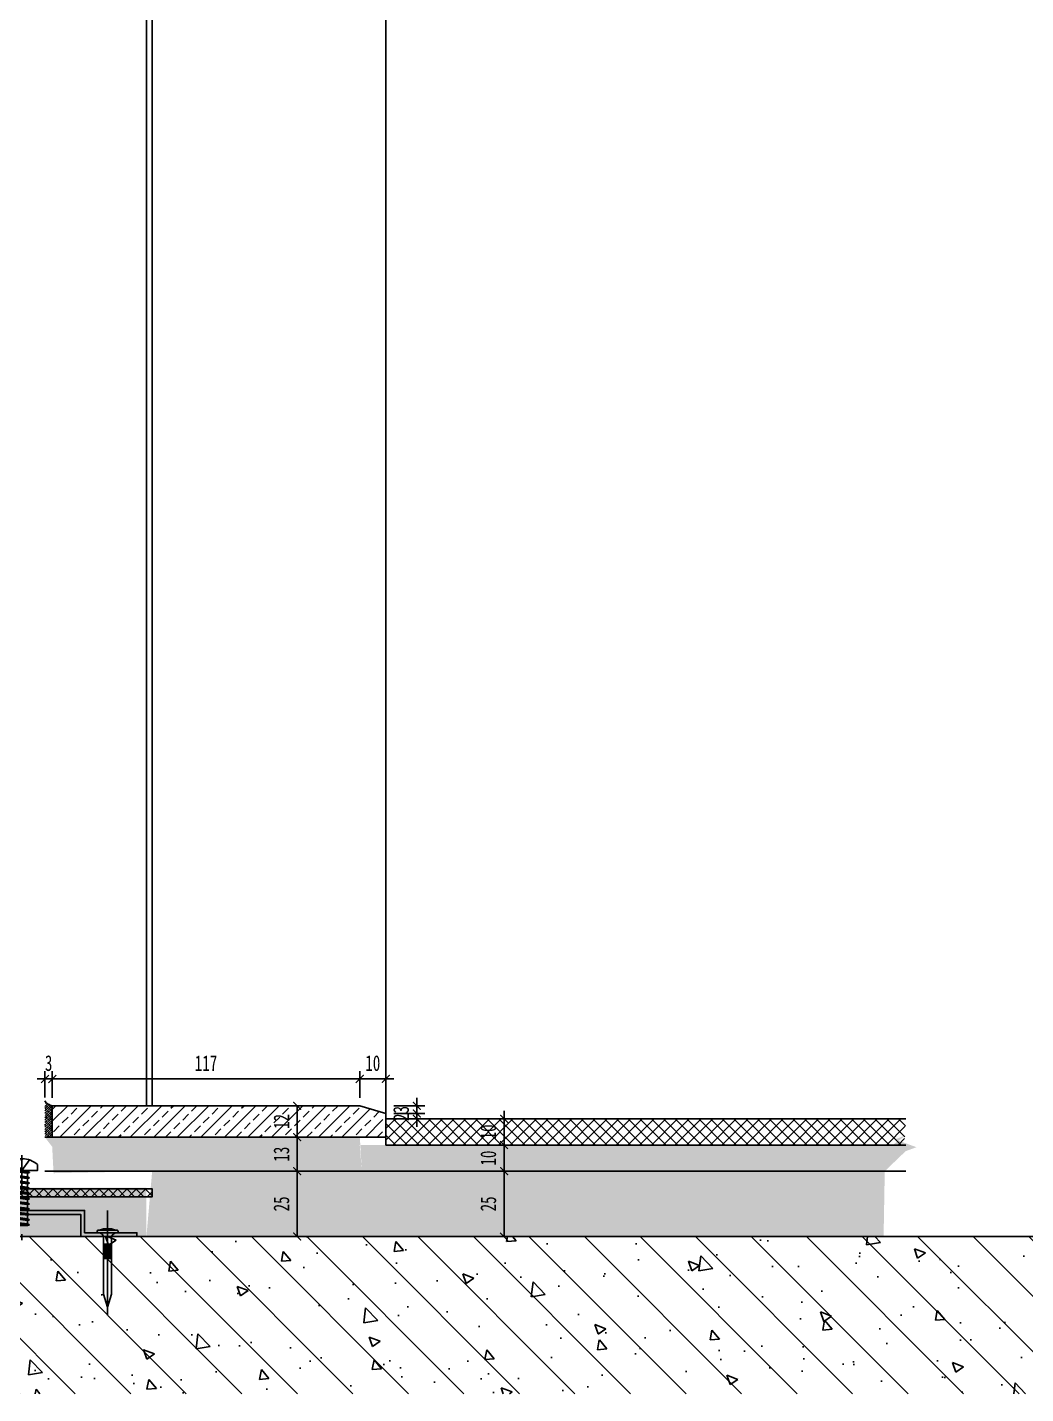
# Model space of a CAD drawing. Header units: millimetres. Extents: x 161920 to 181521, y -136232 to -127655.
# Drawn here: x 180301 to 180683, y -130815 to -130293 of the extents above; entities that cross this region are included whole.
import ezdxf

# ---------------------------------------------------------------- set-up
doc = ezdxf.new("R2010")
doc.units = ezdxf.units.MM
doc.header["$LTSCALE"] = 10
doc.header["$PDMODE"] = 3
for name, pattern in [('CENTER', [50.8, 31.75, -6.35, 6.35, -6.35]), ('DASHDOT', [1, 0.5, -0.25, 0, -0.25]), ('DASHED', [19.05, 12.7, -6.35])]:
    doc.linetypes.add(name, pattern=pattern)
for name, color, linetype in [('0-bh(填充)', 251, 'Continuous'), ('0BZ', 8, 'Continuous'), ('0ZX', 1, 'CENTER'), ('2-NORM', 3, 'Continuous'), ('2PJ', 4, 'Continuous'), ('4-Norm(立面正常)', 134, 'Continuous'), ('4-Wide(立面宽线)', 4, 'Continuous'), ('95', 95, 'Continuous'), ('MISC13', 7, 'Continuous'), ('填充层', 8, 'Continuous'), ('尺寸标注', 1, 'Continuous'), ('标注层', 6, 'Continuous'), ('配件层', 4, 'Continuous'), ('钢材', 46, 'Continuous')]:
    doc.layers.add(name, color=color, linetype=linetype)
doc.styles.add('DIM', font='SimSun.ttf', dxfattribs={"width": 0.7})
doc.dimstyles.new('3', dxfattribs={"dimscale": 3, "dimtxt": 2, "dimasz": 1, "dimexe": 1, "dimexo": 1, "dimgap": 1, "dimtad": 1, "dimdec": 0, "dimzin": 0, "dimdsep": 46, "dimtxsty": 'DIM', "dimblk": 'ARCHTICK', "dimcen": 0, "dimclrd": 5, "dimclre": 5, "dimclrt": 35, "dimadec": 0, "dimazin": 0, "dimtfac": 0.5, "dimtdec": 0, "dimtix": 1, "dimtmove": 2, "dimatfit": 2, "dimldrblk": 'A', "dimfxl": 0, "dimtolj": 1, "dimtzin": 0, "dimlwd": -1, "dimlwe": -1, "dimarcsym": 0})

# ---------------------------------------------------------------- blocks, each defined once
blk = doc.blocks.new('射钉')
at = {"layer": '95', "linetype": 'ByBlock', "lineweight": 25}
for p, q in [((44750.72, 34477.67), (44750.92, 34477.67)), ((44721.82, 34473.67), (44726.82, 34475.17)), ((44721.82, 34473.67), (44726.82, 34472.17)), ((44726.82, 34475.17), (44748.32, 34475.17)), ((44750.32, 34477.17), (44750.32, 34477.27)), ((44751.32, 34476.5), (44751.32, 34477.27)), ((44751.32, 34470.07), (44751.33, 34476.42)), ((44751.79, 34475.24), (44751.35, 34476.35)), ((44751.82, 34472.25), (44751.82, 34475.1)), ((44726.82, 34472.17), (44748.32, 34472.17)), ((44750.32, 34470.07), (44750.32, 34470.17)), ((44750.72, 34469.67), (44750.92, 34469.67)), ((44751.79, 34472.1), (44751.35, 34470.99))]:
    blk.add_line(p, q, dxfattribs=at)
at = {"layer": '95', "linetype": 'ByBlock', "lineweight": -2}
for p, q in [((44740.4, 34475.17), (44740.4, 34472.17)), ((44740.74, 34475.17), (44740.74, 34472.17)), ((44741.09, 34475.17), (44741.09, 34472.17)), ((44741.43, 34475.17), (44741.43, 34472.17)), ((44741.78, 34475.17), (44741.78, 34472.17)), ((44742.12, 34475.17), (44742.12, 34472.17)), ((44742.47, 34475.17), (44742.47, 34472.17)), ((44742.81, 34475.17), (44742.81, 34472.17)), ((44743.16, 34475.17), (44743.16, 34472.17)), ((44743.5, 34475.17), (44743.5, 34472.17)), ((44743.85, 34475.17), (44743.85, 34472.17)), ((44744.19, 34475.17), (44744.19, 34472.17)), ((44744.54, 34475.17), (44744.54, 34472.17)), ((44744.88, 34475.17), (44744.88, 34472.17)), ((44745.23, 34475.17), (44745.23, 34472.17)), ((44745.57, 34475.17), (44745.57, 34472.17)), ((44745.92, 34475.17), (44745.92, 34472.17)), ((44750.32, 34470.17), (44750.32, 34477.17))]:
    blk.add_line(p, q, dxfattribs=at)
at = {"layer": '95', "linetype": 'ByBlock', "lineweight": 25}
for centre, radius, start, end in [((44750.72, 34477.27), 0.4, 90, 180), ((44750.92, 34477.27), 0.4, 0, 90), ((44748.32, 34477.17), 2, 270, 0), ((44751.72, 34476.5), 0.4, 180, 201.8014), ((44751.42, 34475.1), 0.4, 0, 21.8014), ((44751.42, 34472.25), 0.4, 338.1986, 0), ((44748.32, 34470.17), 2, 0, 90), ((44750.72, 34470.07), 0.4, 180, 270), ((44750.92, 34470.07), 0.4, 270, 0), ((44751.72, 34470.85), 0.4, 158.1986, 180)]:
    blk.add_arc(centre, radius, start, end, dxfattribs=at)
at = {"layer": '尺寸标注'}
blk.add_line((44718.83, 34473.67), (44758.76, 34473.67), dxfattribs=at)
blk = doc.blocks.new('90断热推拉门')
at = {"layer": '标注层'}
h = blk.add_hatch(dxfattribs=at)
h.set_pattern_fill('ANSI37', color=256, scale=20, style=0)
h.set_pattern_definition([(225, (425061.7592, 1867090.1746), (-1.767766953, 1.767766953), []), (135, (425061.7592, 1867090.1746), (1.767766953, 1.767766953), [])])
h.paths.add_polyline_path([(6287.87, -5574.32), (6287.87, -5577.32), (6380.07, -5577.32), (6380.07, -5574.32)])
at = {"layer": '0ZX', "linetype": 'DASHDOT', "ltscale": 3}
blk.add_line((6330.22, -5590.2), (6330.22, -5557.7), dxfattribs=at)
at = {"layer": '2PJ'}
for p, q in [((6333.22, -5563.54), (6327.22, -5564.28)), ((6327.97, -5563.87), (6327.97, -5563.32)), ((6327.97, -5563.32), (6332.47, -5563.32)), ((6332.47, -5565.32), (6332.47, -5563.95)), ((6333.22, -5565.54), (6327.22, -5566.28)), ((6333.22, -5567.54), (6327.22, -5568.28)), ((6333.22, -5569.54), (6327.22, -5570.28)), ((6327.97, -5565.87), (6327.97, -5564.5)), ((6327.97, -5567.87), (6327.97, -5566.5)), ((6327.97, -5569.87), (6327.97, -5568.5)), ((6332.47, -5567.32), (6332.47, -5565.95)), ((6332.47, -5569.32), (6332.47, -5567.95)), ((6333.22, -5571.54), (6327.22, -5572.28)), ((6333.22, -5573.54), (6327.22, -5574.28)), ((6327.97, -5571.87), (6327.97, -5570.5)), ((6327.97, -5573.87), (6327.97, -5572.5)), ((6327.97, -5575.87), (6327.97, -5574.5)), ((6332.47, -5571.32), (6332.47, -5569.95)), ((6332.47, -5573.32), (6332.47, -5571.95)), ((6332.47, -5575.32), (6332.47, -5573.95)), ((6333.22, -5575.54), (6327.22, -5576.28)), ((6333.22, -5577.54), (6327.22, -5578.28)), ((6333.22, -5579.54), (6327.22, -5580.28)), ((6327.97, -5577.87), (6327.97, -5576.5)), ((6327.97, -5579.87), (6327.97, -5578.5)), ((6332.47, -5577.32), (6332.47, -5575.95)), ((6332.47, -5579.32), (6332.47, -5577.95)), ((6332.47, -5581.32), (6332.47, -5579.95)), ((6333.22, -5581.54), (6327.22, -5582.28)), ((6333.22, -5583.54), (6327.22, -5584.28)), ((6327.97, -5581.87), (6327.97, -5580.5)), ((6327.97, -5583.87), (6327.97, -5582.5)), ((6332.47, -5583.32), (6332.47, -5581.95)), ((6332.47, -5584.32), (6332.47, -5583.95))]:
    blk.add_line(p, q, dxfattribs=at)
for points in [[(6333.22, -5563.54), (6332.47, -5563.95), (6327.97, -5564.5), (6327.22, -5564.28), (6327.97, -5563.87), (6332.47, -5563.32)], [(6333.22, -5565.54), (6332.47, -5565.95), (6327.97, -5566.5), (6327.22, -5566.28), (6327.97, -5565.87), (6332.47, -5565.32)], [(6333.22, -5567.54), (6332.47, -5567.95), (6327.97, -5568.5), (6327.22, -5568.28), (6327.97, -5567.87), (6332.47, -5567.32)], [(6333.22, -5569.54), (6332.47, -5569.95), (6327.97, -5570.5), (6327.22, -5570.28), (6327.97, -5569.87), (6332.47, -5569.32)], [(6287.87, -5574.32), (6287.87, -5577.32), (6380.07, -5577.32), (6380.07, -5574.32)], [(6333.22, -5571.54), (6332.47, -5571.95), (6327.97, -5572.5), (6327.22, -5572.28), (6327.97, -5571.87), (6332.47, -5571.32)], [(6333.22, -5573.54), (6332.47, -5573.95), (6327.97, -5574.5), (6327.22, -5574.28), (6327.97, -5573.87), (6332.47, -5573.32)], [(6333.22, -5575.54), (6332.47, -5575.95), (6327.97, -5576.5), (6327.22, -5576.28), (6327.97, -5575.87), (6332.47, -5575.32)], [(6333.22, -5577.54), (6332.47, -5577.95), (6327.97, -5578.5), (6327.22, -5578.28), (6327.97, -5577.87), (6332.47, -5577.32)], [(6333.22, -5579.54), (6332.47, -5579.95), (6327.97, -5580.5), (6327.22, -5580.28), (6327.97, -5579.87), (6332.47, -5579.32)], [(6333.22, -5581.54), (6332.47, -5581.95), (6327.97, -5582.5), (6327.22, -5582.28), (6327.97, -5581.87), (6332.47, -5581.32)]]:
    blk.add_lwpolyline(points, close=True, dxfattribs=at)
blk.add_lwpolyline([(6330.47, -5588.4), (6329.97, -5588.4), (6329.97, -5588.92, -0.177907), (6324.22, -5586.62), (6324.22, -5584.32), (6336.22, -5584.32), (6336.22, -5586.62, -0.177907), (6330.47, -5588.92)], format="xyb", close=True, dxfattribs=at)
blk.add_lwpolyline([(6327.36, -5584.32), (6327.22, -5584.28), (6327.97, -5583.87), (6332.47, -5583.32), (6333.22, -5583.54), (6332.47, -5583.95), (6329.44, -5584.32)], dxfattribs=at)
at = {"layer": '2PJ', "linetype": 'DASHED'}
blk.add_lwpolyline([(6333.21, -5588.4), (6330.22, -5584.32), (6327.22, -5588.4)], dxfattribs=at)
at = {"layer": '钢材'}
blk.add_lwpolyline([(6354.27, -5560.6), (6374.27, -5560.6), (6374.27, -5559.1), (6352.77, -5559.1), (6352.77, -5560.6), (6352.77, -5567.6), (6315.77, -5567.6), (6315.77, -5560.6), (6315.77, -5559.1), (6294.27, -5559.1), (6294.27, -5560.6), (6314.27, -5560.6), (6314.27, -5567.6), (6314.27, -5569.1), (6354.27, -5569.1)], close=True, dxfattribs=at)
at = {"layer": 'MISC13', "color": 0, "linetype": 'ByBlock', "rotation": 270}
blk.add_blockref('射钉', (-28170.66, 39189.72), dxfattribs=at)
at = {"layer": 'MISC13', "color": 0, "linetype": 'ByBlock', "extrusion": (0, 0, -1), "zscale": -1, "rotation": 270}
blk.add_blockref('射钉', (-40836.69, 39189.72), dxfattribs=at)
blk = doc.blocks.new('_ArchTick')
at = {"color": 0, "linetype": 'ByBlock', "const_width": 0.15}
blk.add_lwpolyline([(-0.5, -0.5), (0.5, 0.5)], dxfattribs=at)
blk = doc.blocks.new('*D364')
at = {"layer": '4-Wide(立面宽线)', "color": 5, "ltscale": 0.15}
for p, q in [((180307.86, -130694.32), (180304.86, -130694.32)), ((180307.86, -130701.48), (180307.86, -130691.32)), ((180307.86, -130694.32), (180310.66, -130694.32)), ((180310.66, -130701.57), (180310.66, -130691.32)), ((180310.66, -130694.32), (180313.66, -130694.32))]:
    blk.add_line(p, q, dxfattribs=at)
at = {"layer": 'Defpoints', "color": 0, "ltscale": 0.15}
for p in [(180310.66, -130694.32), (180307.86, -130704.48), (180310.66, -130704.57)]:
    blk.add_point(p, dxfattribs=at)
at = {"layer": '4-Wide(立面宽线)', "color": 5, "ltscale": 0.15, "xscale": 3, "yscale": 3, "zscale": 3}
blk.add_blockref('_ArchTick', (180307.86, -130694.32), dxfattribs=at)
at = {"layer": '4-Wide(立面宽线)', "color": 5, "ltscale": 0.15, "xscale": 3, "yscale": 3, "zscale": 3, "rotation": 180}
blk.add_blockref('_ArchTick', (180310.66, -130694.32), dxfattribs=at)
at = {"layer": '4-Wide(立面宽线)', "color": 35, "ltscale": 0.15, "insert": (180309.26, -130688.32), "char_height": 6, "attachment_point": 5, "style": 'DIM'}
blk.add_mtext('\\A1;3', dxfattribs=at)
blk = doc.blocks.new('A')
for p, q in [((-0.37, 0), (-2.13, 0)), ((-1.44, 1.15), (-1.09, 1.44)), ((-1.44, 1.15), (-0.37, 0)), ((-1.44, -1.15), (-0.37, 0)), ((-1.09, 1.44), (0, 0)), ((-1.09, -1.44), (0, 0)), ((-1.44, -1.15), (-1.09, -1.44))]:
    blk.add_line(p, q)
for points in [[(-1.44, 1.15), (-1.09, 1.44), (-0.37, 0), (0, 0)], [(-1.44, -1.15), (-1.09, -1.44), (-0.37, 0), (0, 0)]]:
    blk.add_solid(points)
blk = doc.blocks.new('*D365')
at = {"layer": '4-Wide(立面宽线)', "color": 5, "ltscale": 0.15}
for p, q in [((180310.66, -130701.57), (180310.66, -130691.32)), ((180310.66, -130694.32), (180428.11, -130694.32)), ((180428.11, -130701.57), (180428.11, -130691.32))]:
    blk.add_line(p, q, dxfattribs=at)
at = {"layer": 'Defpoints', "color": 0, "ltscale": 0.15}
for p in [(180428.11, -130694.32), (180310.66, -130704.57), (180428.11, -130704.57)]:
    blk.add_point(p, dxfattribs=at)
at = {"layer": '4-Wide(立面宽线)', "color": 5, "ltscale": 0.15, "xscale": 3, "yscale": 3, "zscale": 3, "rotation": 180}
blk.add_blockref('_ArchTick', (180310.66, -130694.32), dxfattribs=at)
at = {"layer": '4-Wide(立面宽线)', "color": 5, "ltscale": 0.15, "xscale": 3, "yscale": 3, "zscale": 3}
blk.add_blockref('_ArchTick', (180428.11, -130694.32), dxfattribs=at)
at = {"layer": '4-Wide(立面宽线)', "color": 35, "ltscale": 0.15, "insert": (180369.39, -130688.32), "char_height": 6, "attachment_point": 5, "style": 'DIM'}
blk.add_mtext('\\A1;117', dxfattribs=at)
blk = doc.blocks.new('*D366')
at = {"layer": '4-Wide(立面宽线)', "color": 5, "ltscale": 0.15}
for p, q in [((180428.11, -130694.32), (180425.11, -130694.32)), ((180428.11, -130701.57), (180428.11, -130691.32)), ((180428.11, -130694.32), (180438.11, -130694.32)), ((180438.11, -130704.57), (180438.11, -130691.32)), ((180438.11, -130694.32), (180441.11, -130694.32))]:
    blk.add_line(p, q, dxfattribs=at)
at = {"layer": 'Defpoints', "color": 0, "ltscale": 0.15}
for p in [(180438.11, -130694.32), (180428.11, -130704.57), (180438.11, -130707.57)]:
    blk.add_point(p, dxfattribs=at)
at = {"layer": '4-Wide(立面宽线)', "color": 5, "ltscale": 0.15, "xscale": 3, "yscale": 3, "zscale": 3}
blk.add_blockref('_ArchTick', (180428.11, -130694.32), dxfattribs=at)
at = {"layer": '4-Wide(立面宽线)', "color": 5, "ltscale": 0.15, "xscale": 3, "yscale": 3, "zscale": 3, "rotation": 180}
blk.add_blockref('_ArchTick', (180438.11, -130694.32), dxfattribs=at)
at = {"layer": '4-Wide(立面宽线)', "color": 35, "ltscale": 0.15, "insert": (180433.11, -130688.32), "char_height": 6, "attachment_point": 5, "style": 'DIM'}
blk.add_mtext('\\A1;10', dxfattribs=at)
blk = doc.blocks.new('*D367')
at = {"layer": '4-Wide(立面宽线)', "color": 5, "ltscale": 0.15}
for p, q in [((180449.93, -130707.57), (180449.93, -130704.57)), ((180441.11, -130707.57), (180452.93, -130707.57)), ((180441.11, -130709.57), (180452.93, -130709.57)), ((180449.93, -130709.57), (180449.93, -130707.57)), ((180449.93, -130709.57), (180449.93, -130712.57))]:
    blk.add_line(p, q, dxfattribs=at)
at = {"layer": 'Defpoints', "color": 0, "ltscale": 0.15}
for p in [(180438.11, -130707.57), (180438.11, -130709.57), (180449.93, -130707.57)]:
    blk.add_point(p, dxfattribs=at)
at = {"layer": '4-Wide(立面宽线)', "color": 5, "ltscale": 0.15, "xscale": 3, "yscale": 3, "zscale": 3}
for p, rotation in [((180449.93, -130707.57), 270), ((180449.93, -130709.57), 90)]:
    blk.add_blockref('_ArchTick', p, dxfattribs=dict(at, rotation=rotation))
at = {"layer": '4-Wide(立面宽线)', "color": 35, "ltscale": 0.15, "insert": (180443.93, -130708.97), "char_height": 6, "attachment_point": 5, "rotation": 90, "style": 'DIM'}
blk.add_mtext('\\A1;2', dxfattribs=at)
blk = doc.blocks.new('*D368')
at = {"layer": '4-Wide(立面宽线)', "color": 5, "ltscale": 0.15}
for p, q in [((180441.11, -130704.57), (180452.93, -130704.57)), ((180449.93, -130704.57), (180449.93, -130701.57)), ((180449.93, -130707.57), (180449.93, -130704.57)), ((180441.11, -130707.57), (180452.93, -130707.57)), ((180449.93, -130707.57), (180449.93, -130710.57))]:
    blk.add_line(p, q, dxfattribs=at)
at = {"layer": 'Defpoints', "color": 0, "ltscale": 0.15}
for p in [(180438.11, -130704.57), (180449.93, -130704.57), (180438.11, -130707.57)]:
    blk.add_point(p, dxfattribs=at)
at = {"layer": '4-Wide(立面宽线)', "color": 5, "ltscale": 0.15, "xscale": 3, "yscale": 3, "zscale": 3}
for p, rotation in [((180449.93, -130704.57), 270), ((180449.93, -130707.57), 90)]:
    blk.add_blockref('_ArchTick', p, dxfattribs=dict(at, rotation=rotation))
at = {"layer": '4-Wide(立面宽线)', "color": 35, "ltscale": 0.15, "insert": (180443.93, -130706.07), "char_height": 6, "attachment_point": 5, "rotation": 90, "style": 'DIM'}
blk.add_mtext('\\A1;3', dxfattribs=at)
blk = doc.blocks.new('*D369')
at = {"layer": '4-Wide(立面宽线)', "color": 5, "ltscale": 0.15}
for p, q in [((180474.31, -130729.57), (180486.25, -130729.57)), ((180483.25, -130754.57), (180483.25, -130729.57)), ((180474.31, -130754.57), (180486.25, -130754.57))]:
    blk.add_line(p, q, dxfattribs=at)
at = {"layer": 'Defpoints', "color": 0, "ltscale": 0.15}
for p in [(180471.31, -130729.57), (180483.25, -130729.57), (180471.31, -130754.57)]:
    blk.add_point(p, dxfattribs=at)
at = {"layer": '4-Wide(立面宽线)', "color": 5, "ltscale": 0.15, "xscale": 3, "yscale": 3, "zscale": 3}
for p, rotation in [((180483.25, -130729.57), 90), ((180483.25, -130754.57), 270)]:
    blk.add_blockref('_ArchTick', p, dxfattribs=dict(at, rotation=rotation))
at = {"layer": '4-Wide(立面宽线)', "color": 35, "ltscale": 0.15, "insert": (180477.25, -130742.07), "char_height": 6, "attachment_point": 5, "rotation": 90, "style": 'DIM'}
blk.add_mtext('\\A1;25', dxfattribs=at)
blk = doc.blocks.new('*D370')
at = {"layer": '4-Wide(立面宽线)', "color": 5, "ltscale": 0.15}
for p, q in [((180483.25, -130719.57), (180483.25, -130716.57)), ((180474.27, -130719.57), (180486.25, -130719.57)), ((180483.25, -130729.57), (180483.25, -130719.57)), ((180474.31, -130729.57), (180486.25, -130729.57)), ((180483.25, -130729.57), (180483.25, -130732.57))]:
    blk.add_line(p, q, dxfattribs=at)
at = {"layer": 'Defpoints', "color": 0, "ltscale": 0.15}
for p in [(180471.27, -130719.57), (180483.25, -130719.57), (180471.31, -130729.57)]:
    blk.add_point(p, dxfattribs=at)
at = {"layer": '4-Wide(立面宽线)', "color": 5, "ltscale": 0.15, "xscale": 3, "yscale": 3, "zscale": 3}
for p, rotation in [((180483.25, -130719.57), 270), ((180483.25, -130729.57), 90)]:
    blk.add_blockref('_ArchTick', p, dxfattribs=dict(at, rotation=rotation))
at = {"layer": '4-Wide(立面宽线)', "color": 35, "ltscale": 0.15, "insert": (180477.25, -130724.57), "char_height": 6, "attachment_point": 5, "rotation": 90, "style": 'DIM'}
blk.add_mtext('\\A1;10', dxfattribs=at)
blk = doc.blocks.new('*D371')
at = {"layer": '4-Wide(立面宽线)', "color": 5, "ltscale": 0.15}
for p, q in [((180471.99, -130709.57), (180486.25, -130709.57)), ((180483.25, -130709.57), (180483.25, -130706.57)), ((180483.25, -130719.57), (180483.25, -130709.57)), ((180474.27, -130719.57), (180486.25, -130719.57)), ((180483.25, -130719.57), (180483.25, -130722.57))]:
    blk.add_line(p, q, dxfattribs=at)
at = {"layer": 'Defpoints', "color": 0, "ltscale": 0.15}
for p in [(180468.99, -130709.57), (180483.25, -130709.57), (180471.27, -130719.57)]:
    blk.add_point(p, dxfattribs=at)
at = {"layer": '4-Wide(立面宽线)', "color": 5, "ltscale": 0.15, "xscale": 3, "yscale": 3, "zscale": 3}
for p, rotation in [((180483.25, -130709.57), 270), ((180483.25, -130719.57), 90)]:
    blk.add_blockref('_ArchTick', p, dxfattribs=dict(at, rotation=rotation))
at = {"layer": '4-Wide(立面宽线)', "color": 35, "ltscale": 0.15, "insert": (180477.25, -130714.57), "char_height": 6, "attachment_point": 5, "rotation": 90, "style": 'DIM'}
blk.add_mtext('\\A1;10', dxfattribs=at)
blk = doc.blocks.new('*D372')
at = {"layer": '4-Wide(立面宽线)', "color": 5, "ltscale": 0.15}
for p, q in [((180387.17, -130729.57), (180407.2, -130729.57)), ((180404.2, -130754.57), (180404.2, -130729.57)), ((180387.17, -130754.57), (180407.2, -130754.57))]:
    blk.add_line(p, q, dxfattribs=at)
at = {"layer": 'Defpoints', "color": 0, "ltscale": 0.15}
for p in [(180384.17, -130729.57), (180404.2, -130729.57), (180384.17, -130754.57)]:
    blk.add_point(p, dxfattribs=at)
at = {"layer": '4-Wide(立面宽线)', "color": 5, "ltscale": 0.15, "xscale": 3, "yscale": 3, "zscale": 3}
for p, rotation in [((180404.2, -130729.57), 90), ((180404.2, -130754.57), 270)]:
    blk.add_blockref('_ArchTick', p, dxfattribs=dict(at, rotation=rotation))
at = {"layer": '4-Wide(立面宽线)', "color": 35, "ltscale": 0.15, "insert": (180398.2, -130742.07), "char_height": 6, "attachment_point": 5, "rotation": 90, "style": 'DIM'}
blk.add_mtext('\\A1;25', dxfattribs=at)
blk = doc.blocks.new('*D373')
at = {"layer": '4-Wide(立面宽线)', "color": 5, "ltscale": 0.15}
for p, q in [((180394.96, -130716.57), (180407.2, -130716.57)), ((180404.2, -130729.57), (180404.2, -130716.57)), ((180387.17, -130729.57), (180407.2, -130729.57))]:
    blk.add_line(p, q, dxfattribs=at)
at = {"layer": 'Defpoints', "color": 0, "ltscale": 0.15}
for p in [(180391.96, -130716.57), (180404.2, -130716.57), (180384.17, -130729.57)]:
    blk.add_point(p, dxfattribs=at)
at = {"layer": '4-Wide(立面宽线)', "color": 5, "ltscale": 0.15, "xscale": 3, "yscale": 3, "zscale": 3}
for p, rotation in [((180404.2, -130716.57), 90), ((180404.2, -130729.57), 270)]:
    blk.add_blockref('_ArchTick', p, dxfattribs=dict(at, rotation=rotation))
at = {"layer": '4-Wide(立面宽线)', "color": 35, "ltscale": 0.15, "insert": (180398.2, -130723.07), "char_height": 6, "attachment_point": 5, "rotation": 90, "style": 'DIM'}
blk.add_mtext('\\A1;13', dxfattribs=at)
blk = doc.blocks.new('*D374')
at = {"layer": '4-Wide(立面宽线)', "color": 5, "ltscale": 0.15}
for p, q in [((180394.59, -130704.57), (180407.2, -130704.57)), ((180404.2, -130716.57), (180404.2, -130704.57)), ((180394.96, -130716.57), (180407.2, -130716.57))]:
    blk.add_line(p, q, dxfattribs=at)
at = {"layer": 'Defpoints', "color": 0, "ltscale": 0.15}
for p in [(180391.59, -130704.57), (180404.2, -130704.57), (180391.96, -130716.57)]:
    blk.add_point(p, dxfattribs=at)
at = {"layer": '4-Wide(立面宽线)', "color": 5, "ltscale": 0.15, "xscale": 3, "yscale": 3, "zscale": 3}
for p, rotation in [((180404.2, -130704.57), 90), ((180404.2, -130716.57), 270)]:
    blk.add_blockref('_ArchTick', p, dxfattribs=dict(at, rotation=rotation))
at = {"layer": '4-Wide(立面宽线)', "color": 35, "ltscale": 0.15, "insert": (180398.2, -130710.57), "char_height": 6, "attachment_point": 5, "rotation": 90, "style": 'DIM'}
blk.add_mtext('\\A1;12', dxfattribs=at)

msp = doc.modelspace()

# ---------------------------------------------------------------- hatches: boundary and pattern name
at = {"layer": '0-bh(填充)', "ltscale": 10}
h = msp.add_hatch(dxfattribs=at)
h.set_pattern_fill('ANSI33,_O', color=250)
h.set_pattern_definition([(45, (54385.445, -49218.688), (-4.49012806, 4.49012806), []), (45, (54389.9353, -49218.688), (-4.49012806, 4.49012806), [3.175, -1.5875])])
h.paths.add_polyline_path([(180436.53, -130707.1), (180428.11, -130704.57), (180310.59, -130704.57), (180310.59, -130716.57), (180438.11, -130716.57)])
h = msp.add_hatch(dxfattribs=at)
h.set_pattern_fill('ANSI37,_O', color=250)
h.set_pattern_definition([(45, (54385.4452, -49218.6877), (-2.24506403, 2.24506403), []), (135, (54385.4452, -49218.6877), (-2.24506403, -2.24506403), [])])
h.paths.add_polyline_path([(180438.11, -130709.57), (180438.11, -130719.57), (180636.16, -130719.57), (180636.69, -130709.57)])
at = {"layer": '0-bh(填充)', "linetype": 'ByBlock'}
h = msp.add_hatch(dxfattribs=at)
h.set_pattern_fill('AR-SAND', color=250, scale=0.1, style=0)
h.set_pattern_definition([(142.5, (180704.5216, -128342.4586), (0.160003, 4.8941324), [0, -3.8608, 0, -4.318, 0, -4.1275]), (172.5, (180704.5216, -128342.4586), (-4.495233, 7.168251), [0, -2.0828, 0, -3.4798, 0, -1.3335]), (212.5, (180707.6458, -128342.4586), (-7.909924, 0.014372), [0, -1.27, 0, -4.572, 0, -5.969]), (222.5, (180707.646, -128342.4586), (-7.635565, 2.229293), [0, -0.635, 0, -2.9972, 0, -3.429])])
h.paths.add_polyline_path([(180307.86, -130716.57), (180428.11, -130716.57), (180428.11, -130719.57), (180428.92, -130729.57), (180349.23, -130729.57), (180311.13, -130730.34), (180310.61, -130720.24), (180307.86, -130716.68)])
h.paths.add_polyline_path([(180428.11, -130714.57), (180428.11, -130719.57), (180631.75, -130719.57), (180636.69, -130715.91), (180632.57, -130717.41), (180640.81, -130720.41), (180636.69, -130721.91), (180628.69, -130729.57), (180428.92, -130729.57), (180428.11, -130716.01)])
at = {"layer": '0-bh(填充)'}
h = msp.add_hatch(dxfattribs=at)
h.set_pattern_fill('AR-CONC', color=250, scale=0.1, style=0)
h.set_pattern_definition([(130, (204324.76, -214269.517), (-18.218467, -1.5939086), [1.905, -20.955]), (185, (204324.76, -214269.517), (3.524342, 19.1056845), [1.524, -16.7640584]), (79.548555, (204323.242, -214269.65), (-14.6941247, 17.5117752), [1.619001, -17.8090245]), (133.8158, (204324.76, -214264.437), (-27.107904, -4.204233), [2.8575, -31.4325]), (83.364442, (204322.5, -214264.787), (-23.7404134, 24.7426125), [2.428502, -26.713561]), (188.81585, (204324.76, -214264.437), (-23.740413, 24.7426125), [2.285997, -25.145973]), (159, (204322.22, -214265.707), (-15.161439, -10.2265198), [1.905, -20.955]), (214, (204322.22, -214265.707), (-6.180203, 18.4187966), [1.524, -16.764]), (108.548555, (204320.957, -214266.56), (-21.341642, 8.192277), [1.619001, -17.8089938]), (142.5, (204324.76, -214269.517), (-0.30886033, 8.4555039), [0, -16.5608, 0, -17.018, 0, -16.8275]), (172.5, (204324.76, -214269.517), (-6.68196625, 10.0180575), [0, -9.7028, 0, -16.1798, 0, -6.4135]), (212.5, (204330.4244, -214269.517), (-13.5590595, -0.5728744), [0, -6.35, 0, -19.812, 0, -26.289]), (222.5, (204332.964, -214269.517), (-14.8129181, 2.5426491), [0, -8.255, 0, -13.1572, 0, -18.669])])
h.paths.add_polyline_path([(180348.81, -130729.57), (180346.61, -130754.57), (180628.25, -130754.57), (180628.69, -130729.57)])
h.paths.add_polyline_path([(180198.3, -130719.57), (180256.61, -130719.57), (180256.62, -130735.96), (180346.61, -130735.85), (180346.61, -130754.57), (180296, -130754.57), (180254.41, -130754.57), (179903.62, -130754.57), (179903.62, -130724.57)])
h = msp.add_hatch(dxfattribs=at)
h.set_pattern_fill('AN钢筋混凝土SC10', color=249, scale=6, style=0, pattern_type=2)
h.set_pattern_definition([(135, (180896.683, -138180.119), (10.606602, 10.606602), []), (130, (180896.683, -138180.12), (-43.03561, -3.76513), [4.5, -49.5]), (185, (180896.683, -138180.12), (8.32508, 45.13153), [3.6, -39.6]), (79.5486, (180893.097, -138180.433), (-34.71056, 41.36637), [3.8244, -42.06853]), (133.8158, (180896.683, -138168.12), (-64.03446, -9.93114), [6.75, -74.25]), (83.3644, (180891.35, -138168.947), (-56.07976, 58.44707), [5.7366, -63.1028]), (188.8158, (180896.683, -138168.12), (-56.0797, 58.4471), [5.4, -59.4]), (159, (180890.683, -138171.12), (-35.81442, -24.15713), [4.5, -49.5]), (214, (180890.683, -138171.12), (-14.59892, 43.509), [3.6, -39.6]), (108.5486, (180887.7, -138173.13), (-50.41336, 19.35183), [3.8244, -42.06853]), (142.5, (180896.683, -138180.119), (-0.72959, 19.97363), [0, -39.12, 0, -40.2, 0, -39.75]), (172.5, (180896.683, -138180.12), (-15.78417, 23.6647), [0, -22.92, 0, -38.22, 0, -15.15]), (212.5, (180910.063, -138180.119), (-32.029346, -1.353292), [0, -15, 0, -46.8, 0, -62.1]), (222.5, (180916.063, -138180.12), (-34.99117, 6.0063), [0, -19.5, 0, -31.08, 0, -44.1])])
h.paths.add_polyline_path([(180717.86, -130814.57), (179903.62, -130814.57), (179903.62, -130798.05), (179923.62, -130798.05), (179903.62, -130788.89), (179903.62, -130754.57), (180717.86, -130754.57)])
at = {"layer": '填充层'}
h = msp.add_hatch(dxfattribs=at)
h.set_pattern_fill('ANSI36', color=256, scale=5, angle=90, style=0)
h.set_pattern_definition([(225, (199505.6507, -138154.329), (-1.21533978, -0.331456304), [1.5625, -0.3125, 0, -0.3125])])
edge = h.paths.add_edge_path()
edge.add_line((180307.86, -130716.57), (180310.66, -130716.57))
edge.add_line((180310.66, -130716.57), (180310.66, -130704.57))
edge.add_arc((180311.01, -130701.03), 3.55, 207.4857, 264.2975, ccw=False)
edge.add_line((180307.86, -130702.67), (180307.86, -130716.57))

# ---------------------------------------------------------------- linework, layer by layer
at = {"layer": '2-NORM', "color": 134}
for p, q in [((180348.81, -128324.57), (180348.81, -130704.57)), ((180438.11, -128324.57), (180438.11, -130707.57)), ((180346.61, -128700.07), (180346.61, -130704.57))]:
    msp.add_line(p, q, dxfattribs=at)
at = {"layer": '4-Norm(立面正常)', "color": 134}
msp.add_line((180307.86, -130729.57), (180636.69, -130729.57), dxfattribs=at)
at = {"layer": '4-Wide(立面宽线)', "color": 4}
for p, q in [((180428.11, -130704.57), (180310.66, -130704.57)), ((180310.66, -130704.57), (180310.66, -130716.57)), ((180428.11, -130704.57), (180438.11, -130707.57)), ((180438.11, -130707.57), (180438.11, -130719.57)), ((180636.69, -130709.57), (180438.11, -130709.57)), ((180307.86, -130716.57), (180438.11, -130716.57)), ((180438.11, -130719.57), (180636.69, -130719.57))]:
    msp.add_line(p, q, dxfattribs=at)
at = {"layer": '4-Wide(立面宽线)', "color": 6}
msp.add_line((180725.86, -130754.57), (179903.62, -130754.57), dxfattribs=at)
at = {"layer": '配件层'}
msp.add_arc((180311.01, -130701.03), 3.55, 207.4857, 264.2975, dxfattribs=at)

# ---------------------------------------------------------------- block references
at = {"layer": '0BZ', "xscale": -1, "rotation": 180}
msp.add_blockref('90断热推拉门', (173968.74, -136313.67), dxfattribs=at)

# ---------------------------------------------------------------- dimensions: what is measured, and where the dimension line sits
at = {"layer": '4-Wide(立面宽线)', "color": 251, "ltscale": 0.15}
for base, p1, p2, picture, middle in [((180310.66, -130694.32), (180307.86, -130704.48), (180310.66, -130704.57), '*D364', (180309.26, -130688.32)), ((180428.11, -130694.32), (180310.66, -130704.57), (180428.11, -130704.57), '*D365', (180369.39, -130688.32)), ((180438.11, -130694.32), (180428.11, -130704.57), (180438.11, -130707.57), '*D366', (180433.11, -130688.32))]:
    dim = msp.add_linear_dim(base=base, p1=p1, p2=p2, dimstyle='3', dxfattribs=at)
    dim.commit()
    dim.dimension.update_dxf_attribs({"geometry": picture, "text_midpoint": middle})
for base, p1, p2, picture, middle in [((180404.2, -130704.57), (180391.96, -130716.57), (180391.59, -130704.57), '*D374', (180398.2, -130710.57)), ((180449.93, -130704.57), (180438.11, -130707.57), (180438.11, -130704.57), '*D368', (180443.93, -130706.07)), ((180483.25, -130709.57), (180471.27, -130719.57), (180468.99, -130709.57), '*D371', (180477.25, -130714.57)), ((180404.2, -130716.57), (180384.17, -130729.57), (180391.96, -130716.57), '*D373', (180398.2, -130723.07)), ((180483.25, -130719.57), (180471.31, -130729.57), (180471.27, -130719.57), '*D370', (180477.25, -130724.57)), ((180404.2, -130729.57), (180384.17, -130754.57), (180384.17, -130729.57), '*D372', (180398.2, -130742.07)), ((180483.25, -130729.57), (180471.31, -130754.57), (180471.31, -130729.57), '*D369', (180477.25, -130742.07))]:
    dim = msp.add_linear_dim(base=base, p1=p1, p2=p2, angle=90, dimstyle='3', dxfattribs=at)
    dim.commit()
    dim.dimension.update_dxf_attribs({"geometry": picture, "text_midpoint": middle})
dim = msp.add_linear_dim(base=(180449.93, -130707.57), p1=(180438.11, -130709.57), p2=(180438.11, -130707.57), angle=90, dimstyle='3', dxfattribs=at)
dim.commit()
dim.dimension.update_dxf_attribs({"geometry": '*D367', "text_midpoint": (180443.93, -130708.97), "dimtype": 160})

doc.saveas('drawing.dxf')
